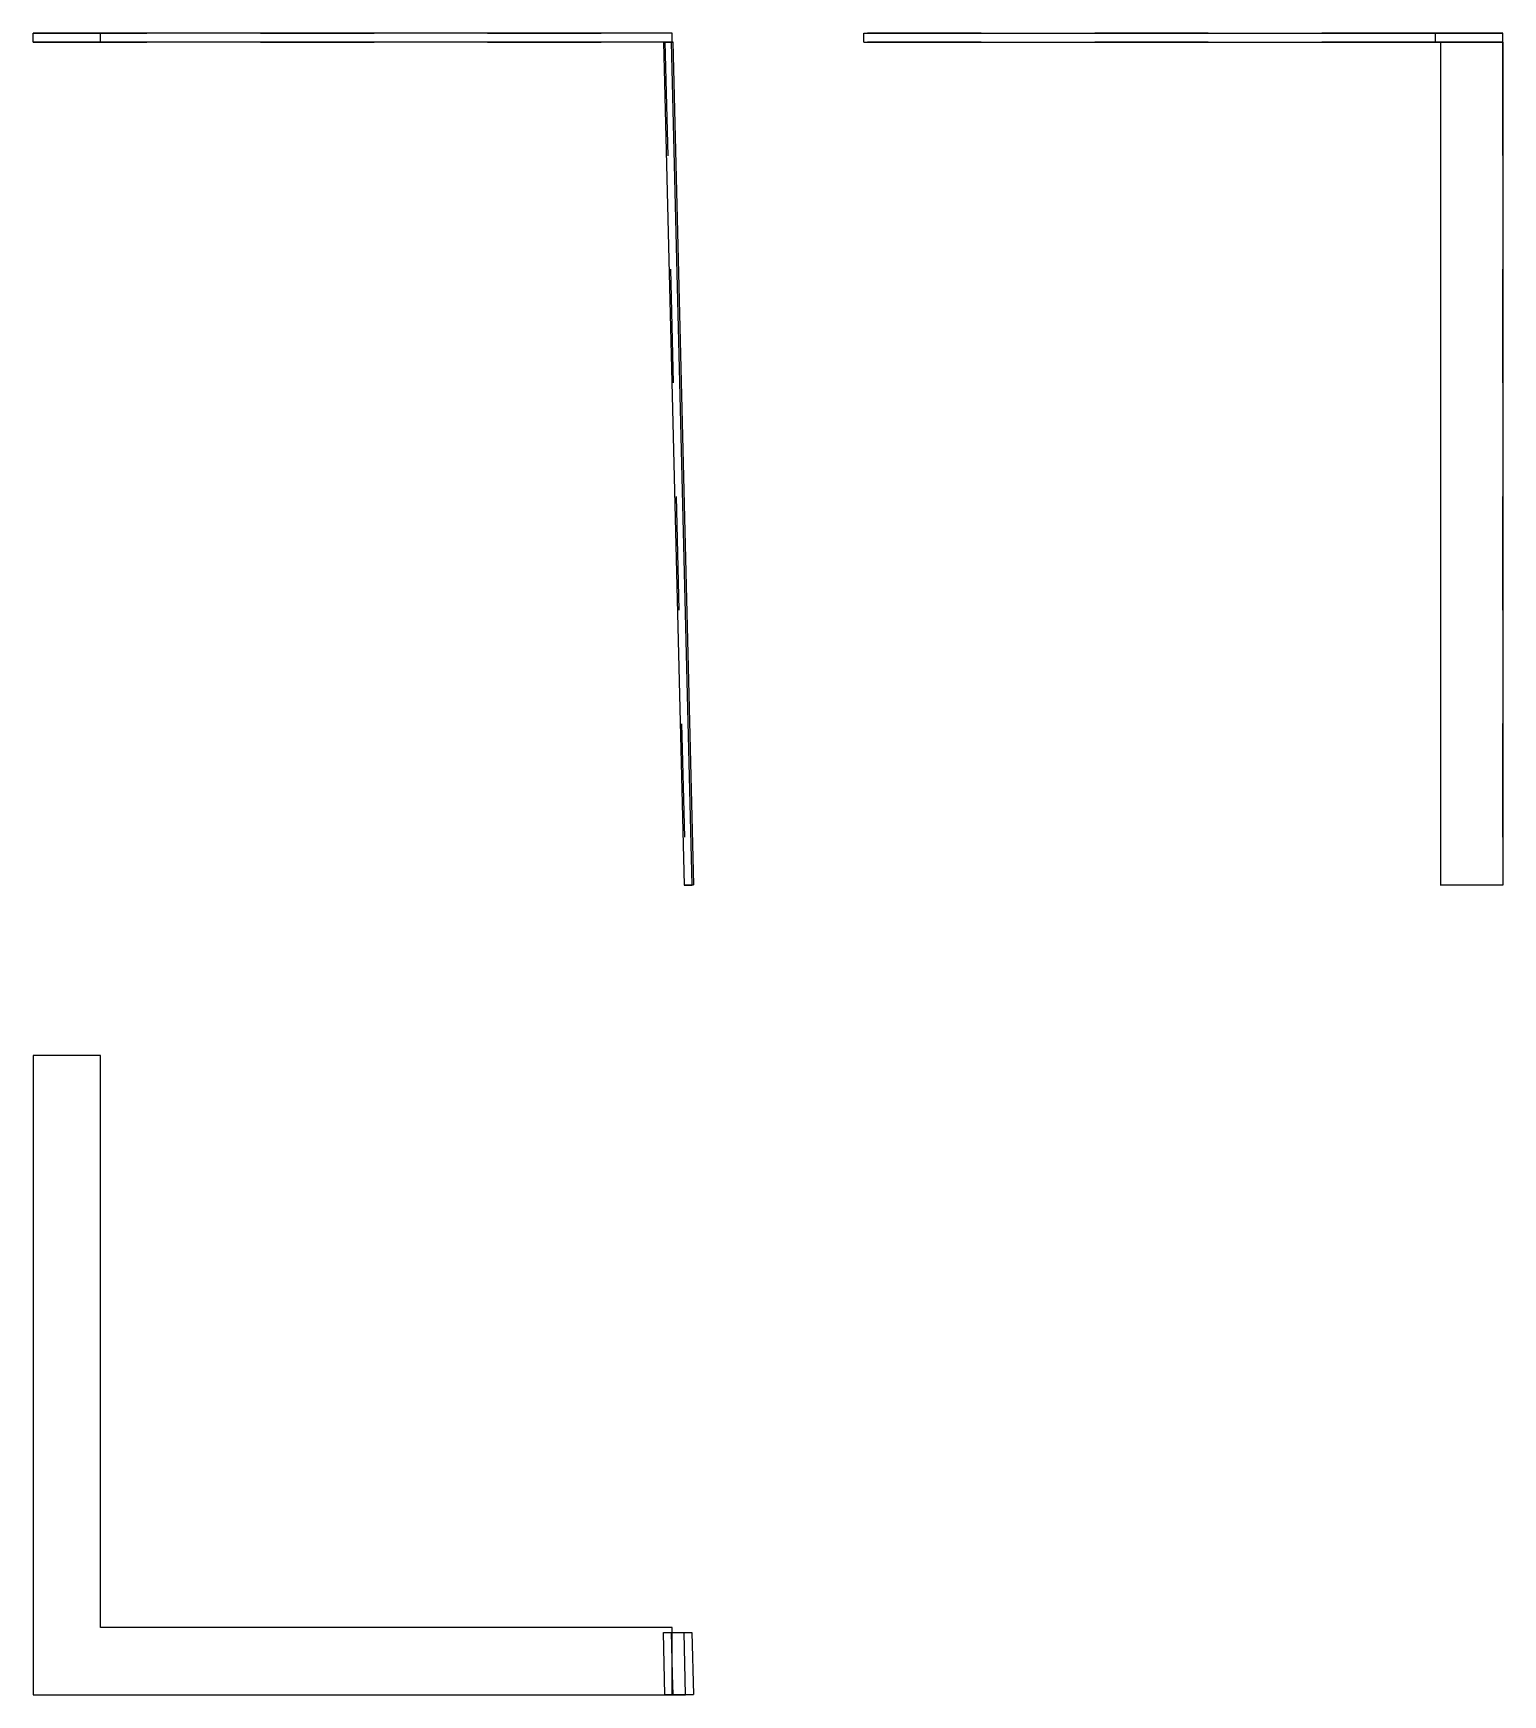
# Model space of a CAD drawing. Extents: x 0 to 1.29, y 0 to 1.46.
import ezdxf

# ---------------------------------------------------------------- set-up
doc = ezdxf.new("R2010")
doc.units = 0
doc.linetypes.add('HIDDEN', pattern=[0.037489, 0.025005, -0.012484])
for name, color, linetype in [('FRONT', 7, 'CONTINUOUS'), ('FRONT_HID', 7, 'HIDDEN'), ('LEFT', 7, 'CONTINUOUS'), ('LEFT_HID', 7, 'HIDDEN'), ('TOP', 7, 'CONTINUOUS'), ('TOP_HID', 7, 'HIDDEN')]:
    doc.layers.add(name, color=color, linetype=linetype)

msp = doc.modelspace()

# ---------------------------------------------------------------- linework, layer by layer
at = {"layer": 'FRONT'}
for p, q in [((0, 1.454419), (0, 1.462232)), ((0.059211, 1.462232), (0, 1.462232)), ((0.5625, 1.462232), (0.059211, 1.462232)), ((0.059211, 1.454419), (0.059211, 1.462232)), ((0.5625, 1.454419), (0.5625, 1.462232)), ((0.059211, 1.454419), (0, 1.454419)), ((0.5625, 1.454419), (0.059211, 1.454419)), ((0.554688, 1.454419), (0.572902, 0.712455)), ((0.561595, 1.454419), (0.579805, 0.712625)), ((0.5625, 1.454611), (0.562933, 1.454622)), ((0.562933, 1.454622), (0.581147, 0.712658)), ((0.572902, 0.712455), (0.579805, 0.712625)), ((0.579805, 0.712625), (0.581147, 0.712658))]:
    msp.add_line(p, q, dxfattribs=at)
at = {"layer": 'FRONT_HID', "linetype": 'HIDDEN'}
for p, q in [((0, 1.462232), (0.5625, 1.462232)), ((0, 1.454419), (0.5625, 1.454419)), ((0.55603, 1.454419), (0.554687, 1.454419)), ((0.554687, 1.454419), (0.561595, 1.454419)), ((0.5625, 1.454419), (0.55603, 1.454419)), ((0.55603, 1.454419), (0.574243, 0.712488)), ((0.561595, 1.454419), (0.5625, 1.454419)), ((0.5625, 1.454419), (0.5625, 1.454611)), ((0.5625, 1.454611), (0.5625, 1.454419)), ((0.574243, 0.712488), (0.572902, 0.712455)), ((0.581147, 0.712658), (0.574243, 0.712488))]:
    msp.add_line(p, q, dxfattribs=at)
at = {"layer": 'LEFT'}
for p, q in [((0.731102, 1.454419), (0.731102, 1.462232)), ((0.731102, 1.462232), (1.293602, 1.462232)), ((1.293602, 1.454419), (1.293602, 1.462232)), ((0.731102, 1.454419), (1.293602, 1.454419)), ((1.238745, 1.454419), (1.238745, 0.712625)), ((1.238915, 1.454419), (1.238915, 0.712455)), ((1.293586, 1.454419), (1.293586, 0.712488)), ((1.238915, 0.712455), (1.238745, 0.712625)), ((1.293586, 0.712488), (1.238915, 0.712455))]:
    msp.add_line(p, q, dxfattribs=at)
at = {"layer": 'LEFT_HID', "linetype": 'HIDDEN'}
for p, q in [((1.234392, 1.462232), (0.731102, 1.462232)), ((1.293602, 1.462232), (1.234392, 1.462232)), ((1.234392, 1.454419), (1.234392, 1.462232)), ((1.234392, 1.454419), (1.234392, 1.462232)), ((1.234392, 1.454419), (0.731102, 1.454419)), ((1.275584, 1.454419), (1.234392, 1.454419)), ((1.238915, 1.454419), (1.238745, 1.454419)), ((1.238745, 1.454419), (1.275584, 1.454419)), ((1.293586, 1.454419), (1.238915, 1.454419)), ((1.275584, 1.454419), (1.275776, 1.454611)), ((1.275776, 1.454611), (1.293416, 1.454622)), ((1.275776, 1.454611), (1.293427, 1.454611)), ((1.293416, 1.454622), (1.293427, 1.454611)), ((1.293416, 1.454622), (1.293416, 0.712658)), ((1.293427, 1.454611), (1.293427, 1.454419)), ((1.293602, 1.454419), (1.293427, 1.454419)), ((1.293427, 1.454419), (1.293586, 1.454419)), ((1.238745, 0.712625), (1.293416, 0.712658)), ((1.293416, 0.712658), (1.293586, 0.712488))]:
    msp.add_line(p, q, dxfattribs=at)
at = {"layer": 'TOP'}
for p, q in [((0, 0.5625), (0, 0)), ((0.059211, 0.5625), (0, 0.5625)), ((0.059211, 0.059211), (0.059211, 0.5625)), ((0.5625, 0.059211), (0.059211, 0.059211)), ((0.5625, 0), (0.5625, 0.059211)), ((0.5625, 0.054857), (0.579805, 0.054857)), ((0.579805, 0.054857), (0.581147, 0.000186)), ((0.5625, 0.017827), (0.562933, 0.000186)), ((0, 0), (0.5625, 0)), ((0.562933, 0.000186), (0.5625, 0.000175)), ((0.5625, 0.000016), (0.574243, 0.000016)), ((0.562933, 0.000186), (0.581147, 0.000186)), ((0.581147, 0.000186), (0.574243, 0.000016))]:
    msp.add_line(p, q, dxfattribs=at)
at = {"layer": 'TOP_HID', "linetype": 'HIDDEN'}
for p, q in [((0.5625, 0.018019), (0.5625, 0.059211)), ((0.554687, 0.054688), (0.561595, 0.054857)), ((0.55603, 0.000016), (0.554687, 0.054687)), ((0.554688, 0.054688), (0.572902, 0.054688)), ((0.561595, 0.054857), (0.5625, 0.018019)), ((0.561595, 0.054857), (0.5625, 0.054857)), ((0.572902, 0.054688), (0.579805, 0.054857)), ((0.574243, 0.000016), (0.572902, 0.054688)), ((0.5625, 0.018019), (0.5625, 0.017827)), ((0.5625, 0.017827), (0.5625, 0.000175)), ((0.5625, 0.000175), (0.55603, 0.000016)), ((0.55603, 0.000016), (0.5625, 0.000016)), ((0.5625, 0), (0.5625, 0.000175)), ((0.5625, 0.000175), (0.5625, 0.000175))]:
    msp.add_line(p, q, dxfattribs=at)

doc.saveas('drawing.dxf')
